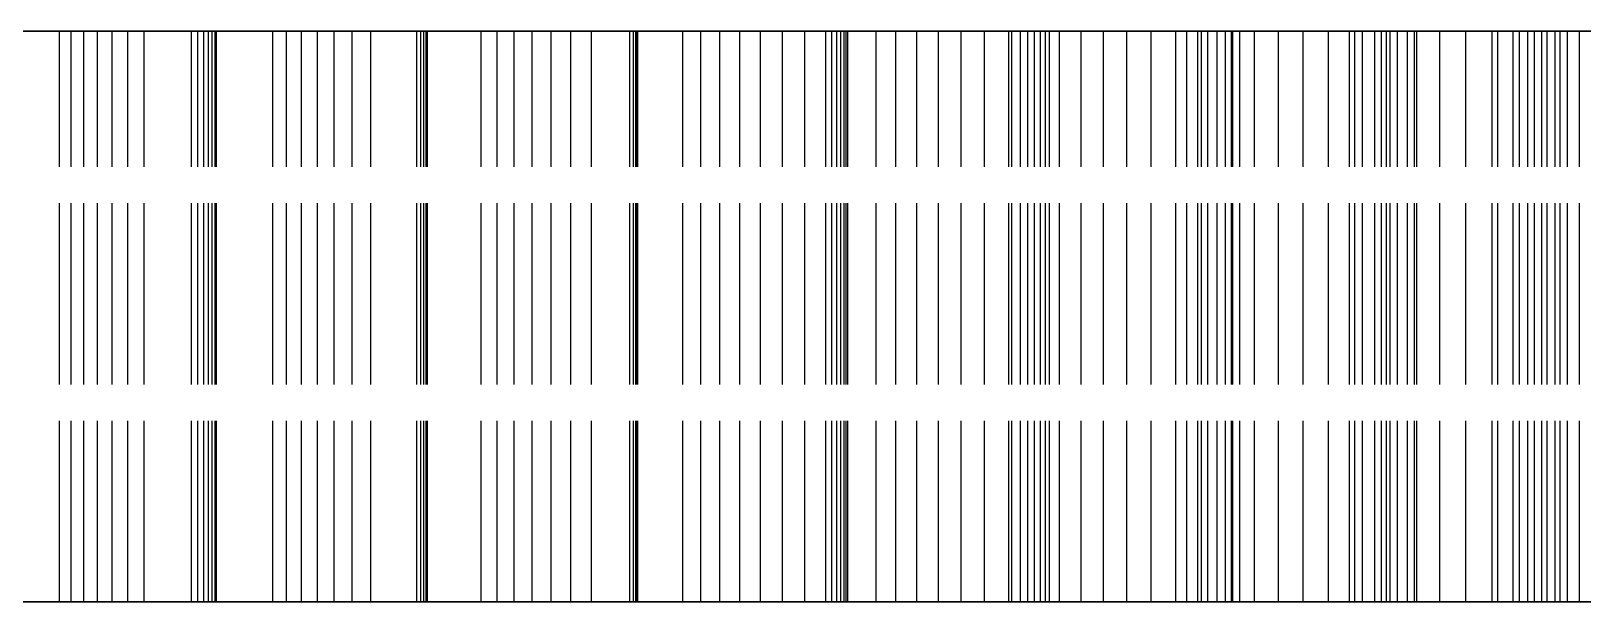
# Model space of a CAD drawing. Header units: millimetres. Extents: x -20 to 116, y -41 to 51.
# Drawn here: x 2.28 to 13.16, y 45.12 to 49.12 of the extents above; entities that cross this region are included whole.
import ezdxf

# ---------------------------------------------------------------- set-up
doc = ezdxf.new("R2010")
doc.units = ezdxf.units.MM
doc.linetypes.add('DASHED', pattern=[1.524, 1.27, -0.254])
doc.layers.add('HIDDEN', color=8, linetype='DASHED')
doc.layers.add('VISIBLE', color=7, linetype='CONTINUOUS')

msp = doc.modelspace()

# ---------------------------------------------------------------- linework, layer by layer
at = {"layer": 'HIDDEN'}
for points in [[(2.47982, 49.11906), (2.07899, 49.11906)], [(2.07899, 49.11906), (2.47982, 49.11906)], [(2.125, 49.11906), (2.73214, 49.11906), (3.33929, 49.11906), (3.94643, 49.11906), (4.55357, 49.11906), (5.16071, 49.11906), (5.76786, 49.11906), (6.375, 49.11906), (6.98214, 49.11906), (7.58929, 49.11906), (8.19643, 49.11906), (8.80357, 49.11906), (9.41071, 49.11906), (10.01786, 49.11906), (10.625, 49.11906), (11.23214, 49.11906), (11.83929, 49.11906), (12.44643, 49.11906), (13.05357, 49.11906), (13.66071, 49.11906)], [(2.56033, 49.11906), (2.47982, 49.11906)], [(2.47982, 49.11906), (2.56033, 49.11906)], [(2.47982, 45.11906), (2.47982, 49.11906)], [(2.47982, 45.11906), (2.47982, 49.11906)], [(2.64899, 49.11906), (2.56033, 49.11906)], [(2.56033, 49.11906), (2.64899, 49.11906)], [(2.56033, 45.11906), (2.56033, 49.11906)], [(2.56033, 45.11906), (2.56033, 49.11906)], [(2.74507, 49.11906), (2.64899, 49.11906)], [(2.64899, 49.11906), (2.74507, 49.11906)], [(2.64899, 45.11906), (2.64899, 49.11906)], [(2.64899, 45.11906), (2.64899, 49.11906)], [(2.84806, 49.11906), (2.74507, 49.11906)], [(2.74507, 49.11906), (2.84806, 49.11906)], [(2.74507, 45.11906), (2.74507, 49.11906)], [(2.74507, 45.11906), (2.74507, 49.11906)], [(2.95757, 49.11906), (2.84806, 49.11906)], [(2.84806, 49.11906), (2.95757, 49.11906)], [(2.84806, 45.11906), (2.84806, 49.11906)], [(2.84806, 45.11906), (2.84806, 49.11906)], [(3.07331, 49.11906), (2.95757, 49.11906)], [(2.95757, 49.11906), (3.07331, 49.11906)], [(2.95757, 45.11906), (2.95757, 49.11906)], [(2.95757, 45.11906), (2.95757, 49.11906)], [(3.40357, 49.11906), (3.07331, 49.11906)], [(3.07331, 49.11906), (3.40357, 49.11906)], [(3.07331, 45.11906), (3.07331, 49.11906)], [(3.07331, 45.11906), (3.07331, 49.11906)], [(3.45003, 49.11906), (3.40357, 49.11906)], [(3.40357, 49.11906), (3.45003, 49.11906)], [(3.40357, 45.11906), (3.40357, 49.11906)], [(3.40357, 45.11906), (3.40357, 49.11906)], [(3.49016, 49.11906), (3.45003, 49.11906)], [(3.45003, 49.11906), (3.49016, 49.11906)], [(3.45003, 45.11906), (3.45003, 49.11906)], [(3.45003, 45.11906), (3.45003, 49.11906)], [(3.52369, 49.11906), (3.49016, 49.11906)], [(3.49016, 49.11906), (3.52369, 49.11906)], [(3.49016, 45.11906), (3.49016, 49.11906)], [(3.49016, 45.11906), (3.49016, 49.11906)], [(3.55027, 49.11906), (3.52369, 49.11906)], [(3.52369, 49.11906), (3.55027, 49.11906)], [(3.52369, 45.11906), (3.52369, 49.11906)], [(3.52369, 45.11906), (3.52369, 49.11906)], [(3.56941, 49.11906), (3.55027, 49.11906)], [(3.55027, 49.11906), (3.56941, 49.11906)], [(3.55027, 45.11906), (3.55027, 49.11906)], [(3.55027, 45.11906), (3.55027, 49.11906)], [(3.58042, 49.11906), (3.56941, 49.11906)], [(3.56941, 49.11906), (3.58042, 49.11906)], [(3.56941, 45.11906), (3.56941, 49.11906)], [(3.56941, 45.11906), (3.56941, 49.11906)], [(3.97438, 49.11906), (3.58042, 49.11906)], [(3.58042, 49.11906), (3.97438, 49.11906)], [(3.58042, 45.11906), (3.58042, 49.11906)], [(3.58042, 45.11906), (3.58042, 49.11906)], [(4.07091, 49.11906), (3.97438, 49.11906)], [(3.97438, 49.11906), (4.07091, 49.11906)], [(3.97438, 45.11906), (3.97438, 49.11906)], [(3.97438, 45.11906), (3.97438, 49.11906)], [(4.17541, 49.11906), (4.07091, 49.11906)], [(4.07091, 49.11906), (4.17541, 49.11906)], [(4.07091, 45.11906), (4.07091, 49.11906)], [(4.07091, 45.11906), (4.07091, 49.11906)], [(4.28718, 49.11906), (4.17541, 49.11906)], [(4.17541, 49.11906), (4.28718, 49.11906)], [(4.17541, 45.11906), (4.17541, 49.11906)], [(4.17541, 45.11906), (4.17541, 49.11906)], [(4.4057, 49.11906), (4.28718, 49.11906)], [(4.28718, 49.11906), (4.4057, 49.11906)], [(4.28718, 45.11906), (4.28718, 49.11906)], [(4.28718, 45.11906), (4.28718, 49.11906)], [(4.53058, 49.11906), (4.4057, 49.11906)], [(4.4057, 49.11906), (4.53058, 49.11906)], [(4.4057, 45.11906), (4.4057, 49.11906)], [(4.4057, 45.11906), (4.4057, 49.11906)], [(4.66151, 49.11906), (4.53058, 49.11906)], [(4.53058, 49.11906), (4.66151, 49.11906)], [(4.53058, 45.11906), (4.53058, 49.11906)], [(4.53058, 45.11906), (4.53058, 49.11906)], [(4.98467, 49.11906), (4.66151, 49.11906)], [(4.66151, 49.11906), (4.98467, 49.11906)], [(4.66151, 45.11906), (4.66151, 49.11906)], [(4.66151, 45.11906), (4.66151, 49.11906)], [(5.01244, 49.11906), (4.98467, 49.11906)], [(4.98467, 49.11906), (5.01244, 49.11906)], [(4.98467, 45.11906), (4.98467, 49.11906)], [(4.98467, 45.11906), (4.98467, 49.11906)], [(5.03398, 49.11906), (5.01244, 49.11906)], [(5.01244, 49.11906), (5.03398, 49.11906)], [(5.01244, 45.11906), (5.01244, 49.11906)], [(5.01244, 45.11906), (5.01244, 49.11906)], [(5.04905, 49.11906), (5.03398, 49.11906)], [(5.03398, 49.11906), (5.04905, 49.11906)], [(5.03398, 45.11906), (5.03398, 49.11906)], [(5.03398, 45.11906), (5.03398, 49.11906)], [(5.0573, 49.11906), (5.04905, 49.11906)], [(5.04905, 49.11906), (5.0573, 49.11906)], [(5.04905, 45.11906), (5.04905, 49.11906)], [(5.04905, 45.11906), (5.04905, 49.11906)], [(5.43503, 49.11906), (5.0513, 49.11906)], [(5.0513, 49.11906), (5.05827, 49.11906)], [(5.05827, 49.11906), (5.0513, 49.11906)], [(5.0513, 49.11906), (5.43503, 49.11906)], [(5.0513, 45.11906), (5.0513, 49.11906)], [(5.0513, 45.11906), (5.0513, 49.11906)], [(5.05827, 49.11906), (5.0573, 49.11906)], [(5.0573, 49.11906), (5.05827, 49.11906)], [(5.0573, 45.11906), (5.0573, 49.11906)], [(5.0573, 45.11906), (5.0573, 49.11906)], [(5.05827, 45.11906), (5.05827, 49.11906)], [(5.05827, 45.11906), (5.05827, 49.11906)], [(5.54675, 49.11906), (5.43503, 49.11906)], [(5.43503, 49.11906), (5.54675, 49.11906)], [(5.43503, 45.11906), (5.43503, 49.11906)], [(5.43503, 45.11906), (5.43503, 49.11906)], [(5.66622, 49.11906), (5.54675, 49.11906)], [(5.54675, 49.11906), (5.66622, 49.11906)], [(5.54675, 45.11906), (5.54675, 49.11906)], [(5.54675, 45.11906), (5.54675, 49.11906)], [(5.79272, 49.11906), (5.66622, 49.11906)], [(5.66622, 49.11906), (5.79272, 49.11906)], [(5.66622, 45.11906), (5.66622, 49.11906)], [(5.66622, 45.11906), (5.66622, 49.11906)], [(5.92575, 49.11906), (5.79272, 49.11906)], [(5.79272, 49.11906), (5.92575, 49.11906)], [(5.79272, 45.11906), (5.79272, 49.11906)], [(5.79272, 45.11906), (5.79272, 49.11906)], [(6.06492, 49.11906), (5.92575, 49.11906)], [(5.92575, 49.11906), (6.06492, 49.11906)], [(5.92575, 45.11906), (5.92575, 49.11906)], [(5.92575, 45.11906), (5.92575, 49.11906)], [(6.20995, 49.11906), (6.06492, 49.11906)], [(6.06492, 49.11906), (6.20995, 49.11906)], [(6.06492, 45.11906), (6.06492, 49.11906)], [(6.06492, 45.11906), (6.06492, 49.11906)], [(6.52324, 49.11906), (6.20995, 49.11906)], [(6.20995, 49.11906), (6.52324, 49.11906)], [(6.20995, 45.11906), (6.20995, 49.11906)], [(6.20995, 45.11906), (6.20995, 49.11906)], [(6.84931, 49.11906), (6.47908, 49.11906)], [(6.47908, 49.11906), (6.50399, 49.11906)], [(6.50399, 49.11906), (6.47908, 49.11906)], [(6.47908, 49.11906), (6.84931, 49.11906)], [(6.47908, 45.11906), (6.47908, 49.11906)], [(6.47908, 45.11906), (6.47908, 49.11906)], [(6.50399, 49.11906), (6.52119, 49.11906)], [(6.52119, 49.11906), (6.50399, 49.11906)], [(6.50399, 45.11906), (6.50399, 49.11906)], [(6.50399, 45.11906), (6.50399, 49.11906)], [(6.52119, 49.11906), (6.53134, 49.11906)], [(6.53134, 49.11906), (6.52119, 49.11906)], [(6.52119, 45.11906), (6.52119, 49.11906)], [(6.52119, 45.11906), (6.52119, 49.11906)], [(6.53208, 49.11906), (6.52324, 49.11906)], [(6.52324, 49.11906), (6.53208, 49.11906)], [(6.52324, 45.11906), (6.52324, 49.11906)], [(6.52324, 45.11906), (6.52324, 49.11906)], [(6.53134, 49.11906), (6.53486, 49.11906)], [(6.53486, 49.11906), (6.53134, 49.11906)], [(6.53134, 45.11906), (6.53134, 49.11906)], [(6.53134, 45.11906), (6.53134, 49.11906)], [(6.53486, 49.11906), (6.53208, 49.11906)], [(6.53208, 49.11906), (6.53486, 49.11906)], [(6.53208, 45.11906), (6.53208, 49.11906)], [(6.53208, 45.11906), (6.53208, 49.11906)], [(6.53486, 45.11906), (6.53486, 49.11906)], [(6.53486, 45.11906), (6.53486, 49.11906)], [(6.97527, 49.11906), (6.84931, 49.11906)], [(6.84931, 49.11906), (6.97527, 49.11906)], [(6.84931, 45.11906), (6.84931, 49.11906)], [(6.84931, 45.11906), (6.84931, 49.11906)], [(7.10867, 49.11906), (6.97527, 49.11906)], [(6.97527, 49.11906), (7.10867, 49.11906)], [(6.97527, 45.11906), (6.97527, 49.11906)], [(6.97527, 45.11906), (6.97527, 49.11906)], [(7.24883, 49.11906), (7.10867, 49.11906)], [(7.10867, 49.11906), (7.24883, 49.11906)], [(7.10867, 45.11906), (7.10867, 49.11906)], [(7.10867, 45.11906), (7.10867, 49.11906)], [(7.39524, 49.11906), (7.24883, 49.11906)], [(7.24883, 49.11906), (7.39524, 49.11906)], [(7.24883, 45.11906), (7.24883, 49.11906)], [(7.24883, 45.11906), (7.24883, 49.11906)], [(7.54753, 49.11906), (7.39524, 49.11906)], [(7.39524, 49.11906), (7.54753, 49.11906)], [(7.39524, 45.11906), (7.39524, 49.11906)], [(7.39524, 45.11906), (7.39524, 49.11906)], [(7.7054, 49.11906), (7.54753, 49.11906)], [(7.54753, 49.11906), (7.7054, 49.11906)], [(7.54753, 45.11906), (7.54753, 49.11906)], [(7.54753, 45.11906), (7.54753, 49.11906)], [(8.00616, 49.11906), (7.7054, 49.11906)], [(7.7054, 49.11906), (8.00616, 49.11906)], [(7.7054, 45.11906), (7.7054, 49.11906)], [(7.7054, 45.11906), (7.7054, 49.11906)], [(8.20515, 49.11906), (7.85159, 49.11906)], [(7.85159, 49.11906), (7.89421, 49.11906)], [(7.89421, 49.11906), (7.85159, 49.11906)], [(7.85159, 49.11906), (8.20515, 49.11906)], [(7.85159, 45.11906), (7.85159, 49.11906)], [(7.85159, 45.11906), (7.85159, 49.11906)], [(7.89421, 49.11906), (7.92944, 49.11906)], [(7.92944, 49.11906), (7.89421, 49.11906)], [(7.89421, 45.11906), (7.89421, 49.11906)], [(7.89421, 45.11906), (7.89421, 49.11906)], [(7.92944, 49.11906), (7.9579, 49.11906)], [(7.9579, 49.11906), (7.92944, 49.11906)], [(7.92944, 45.11906), (7.92944, 49.11906)], [(7.92944, 45.11906), (7.92944, 49.11906)], [(7.9579, 49.11906), (7.97998, 49.11906)], [(7.97998, 49.11906), (7.9579, 49.11906)], [(7.9579, 45.11906), (7.9579, 49.11906)], [(7.9579, 45.11906), (7.9579, 49.11906)], [(7.97998, 49.11906), (7.99599, 49.11906)], [(7.99599, 49.11906), (7.97998, 49.11906)], [(7.97998, 45.11906), (7.97998, 49.11906)], [(7.97998, 45.11906), (7.97998, 49.11906)], [(7.99599, 49.11906), (8.00616, 49.11906)], [(8.00616, 49.11906), (7.99599, 49.11906)], [(7.99599, 45.11906), (7.99599, 49.11906)], [(7.99599, 45.11906), (7.99599, 49.11906)], [(8.00616, 45.11906), (8.00616, 49.11906)], [(8.00616, 45.11906), (8.00616, 49.11906)], [(8.34428, 49.11906), (8.20515, 49.11906)], [(8.20515, 49.11906), (8.34428, 49.11906)], [(8.20515, 45.11906), (8.20515, 49.11906)], [(8.20515, 45.11906), (8.20515, 49.11906)], [(8.49049, 49.11906), (8.34428, 49.11906)], [(8.34428, 49.11906), (8.49049, 49.11906)], [(8.34428, 45.11906), (8.34428, 49.11906)], [(8.34428, 45.11906), (8.34428, 49.11906)], [(8.6431, 49.11906), (8.49049, 49.11906)], [(8.49049, 49.11906), (8.6431, 49.11906)], [(8.49049, 45.11906), (8.49049, 49.11906)], [(8.49049, 45.11906), (8.49049, 49.11906)], [(8.80164, 49.11906), (8.6431, 49.11906)], [(8.6431, 49.11906), (8.80164, 49.11906)], [(8.6431, 45.11906), (8.6431, 49.11906)], [(8.6431, 45.11906), (8.6431, 49.11906)], [(8.96574, 49.11906), (8.80164, 49.11906)], [(8.80164, 49.11906), (8.96574, 49.11906)], [(8.80164, 45.11906), (8.80164, 49.11906)], [(8.80164, 45.11906), (8.80164, 49.11906)], [(9.13511, 49.11906), (8.96574, 49.11906)], [(8.96574, 49.11906), (9.13511, 49.11906)], [(8.96574, 45.11906), (8.96574, 49.11906)], [(8.96574, 45.11906), (8.96574, 49.11906)], [(9.42078, 49.11906), (9.13511, 49.11906)], [(9.13511, 49.11906), (9.42078, 49.11906)], [(9.13511, 45.11906), (9.13511, 49.11906)], [(9.13511, 45.11906), (9.13511, 49.11906)], [(9.49099, 49.11906), (9.15711, 49.11906)], [(9.15711, 49.11906), (9.21708, 49.11906)], [(9.21708, 49.11906), (9.15711, 49.11906)], [(9.15711, 49.11906), (9.49099, 49.11906)], [(9.15711, 45.11906), (9.15711, 49.11906)], [(9.15711, 45.11906), (9.15711, 49.11906)], [(9.21708, 49.11906), (9.27004, 49.11906)], [(9.27004, 49.11906), (9.21708, 49.11906)], [(9.21708, 45.11906), (9.21708, 49.11906)], [(9.21708, 45.11906), (9.21708, 49.11906)], [(9.27004, 49.11906), (9.31656, 49.11906)], [(9.31656, 49.11906), (9.27004, 49.11906)], [(9.27004, 45.11906), (9.27004, 49.11906)], [(9.27004, 45.11906), (9.27004, 49.11906)], [(9.31656, 49.11906), (9.35702, 49.11906)], [(9.35702, 49.11906), (9.31656, 49.11906)], [(9.31656, 45.11906), (9.31656, 49.11906)], [(9.31656, 45.11906), (9.31656, 49.11906)], [(9.35702, 49.11906), (9.39169, 49.11906)], [(9.39169, 49.11906), (9.35702, 49.11906)], [(9.35702, 45.11906), (9.35702, 49.11906)], [(9.35702, 45.11906), (9.35702, 49.11906)], [(9.39169, 49.11906), (9.42078, 49.11906)], [(9.42078, 49.11906), (9.39169, 49.11906)], [(9.39169, 45.11906), (9.39169, 49.11906)], [(9.39169, 45.11906), (9.39169, 49.11906)], [(9.42078, 45.11906), (9.42078, 49.11906)], [(9.42078, 45.11906), (9.42078, 49.11906)], [(9.6421, 49.11906), (9.49099, 49.11906)], [(9.49099, 49.11906), (9.6421, 49.11906)], [(9.49099, 45.11906), (9.49099, 49.11906)], [(9.49099, 45.11906), (9.49099, 49.11906)], [(9.79986, 49.11906), (9.6421, 49.11906)], [(9.6421, 49.11906), (9.79986, 49.11906)], [(9.6421, 45.11906), (9.6421, 49.11906)], [(9.6421, 45.11906), (9.6421, 49.11906)], [(9.96362, 49.11906), (9.79986, 49.11906)], [(9.79986, 49.11906), (9.96362, 49.11906)], [(9.79986, 45.11906), (9.79986, 49.11906)], [(9.79986, 45.11906), (9.79986, 49.11906)], [(10.13294, 49.11906), (9.96362, 49.11906)], [(9.96362, 49.11906), (10.13294, 49.11906)], [(9.96362, 45.11906), (9.96362, 49.11906)], [(9.96362, 45.11906), (9.96362, 49.11906)], [(10.30746, 49.11906), (10.13294, 49.11906)], [(10.13294, 49.11906), (10.30746, 49.11906)], [(10.13294, 45.11906), (10.13294, 49.11906)], [(10.13294, 45.11906), (10.13294, 49.11906)], [(10.48689, 49.11906), (10.30746, 49.11906)], [(10.30746, 49.11906), (10.48689, 49.11906)], [(10.30746, 45.11906), (10.30746, 49.11906)], [(10.30746, 45.11906), (10.30746, 49.11906)], [(10.69586, 49.11906), (10.3845, 49.11906)], [(10.3845, 49.11906), (10.46131, 49.11906)], [(10.46131, 49.11906), (10.3845, 49.11906)], [(10.3845, 49.11906), (10.69586, 49.11906)], [(10.3845, 45.11906), (10.3845, 49.11906)], [(10.3845, 45.11906), (10.3845, 49.11906)], [(10.46131, 49.11906), (10.53155, 49.11906)], [(10.53155, 49.11906), (10.46131, 49.11906)], [(10.46131, 45.11906), (10.46131, 49.11906)], [(10.46131, 45.11906), (10.46131, 49.11906)], [(10.75501, 49.11906), (10.48689, 49.11906)], [(10.48689, 49.11906), (10.75501, 49.11906)], [(10.48689, 45.11906), (10.48689, 49.11906)], [(10.48689, 45.11906), (10.48689, 49.11906)], [(10.53155, 49.11906), (10.59574, 49.11906)], [(10.59574, 49.11906), (10.53155, 49.11906)], [(10.53155, 45.11906), (10.53155, 49.11906)], [(10.53155, 45.11906), (10.53155, 49.11906)], [(10.59574, 49.11906), (10.65423, 49.11906)], [(10.65423, 49.11906), (10.59574, 49.11906)], [(10.59574, 45.11906), (10.59574, 49.11906)], [(10.59574, 45.11906), (10.59574, 49.11906)], [(10.65423, 49.11906), (10.70725, 49.11906)], [(10.70725, 49.11906), (10.65423, 49.11906)], [(10.65423, 45.11906), (10.65423, 49.11906)], [(10.65423, 45.11906), (10.65423, 49.11906)], [(10.85766, 49.11906), (10.69586, 49.11906)], [(10.69586, 49.11906), (10.85766, 49.11906)], [(10.69586, 45.11906), (10.69586, 49.11906)], [(10.69586, 45.11906), (10.69586, 49.11906)], [(10.70725, 49.11906), (10.75501, 49.11906)], [(10.75501, 49.11906), (10.70725, 49.11906)], [(10.70725, 45.11906), (10.70725, 49.11906)], [(10.70725, 45.11906), (10.70725, 49.11906)], [(10.75501, 45.11906), (10.75501, 49.11906)], [(10.75501, 45.11906), (10.75501, 49.11906)], [(11.02562, 49.11906), (10.85766, 49.11906)], [(10.85766, 49.11906), (11.02562, 49.11906)], [(10.85766, 45.11906), (10.85766, 49.11906)], [(10.85766, 45.11906), (10.85766, 49.11906)], [(11.19915, 49.11906), (11.02562, 49.11906)], [(11.02562, 49.11906), (11.19915, 49.11906)], [(11.02562, 45.11906), (11.02562, 49.11906)], [(11.02562, 45.11906), (11.02562, 49.11906)], [(11.3778, 49.11906), (11.19915, 49.11906)], [(11.19915, 49.11906), (11.3778, 49.11906)], [(11.19915, 45.11906), (11.19915, 49.11906)], [(11.19915, 45.11906), (11.19915, 49.11906)], [(11.56124, 49.11906), (11.3778, 49.11906)], [(11.3778, 49.11906), (11.56124, 49.11906)], [(11.3778, 45.11906), (11.3778, 49.11906)], [(11.3778, 45.11906), (11.3778, 49.11906)], [(11.80947, 49.11906), (11.5233, 49.11906)], [(11.5233, 49.11906), (11.61629, 49.11906)], [(11.61629, 49.11906), (11.5233, 49.11906)], [(11.5233, 49.11906), (11.80947, 49.11906)], [(11.5233, 45.11906), (11.5233, 49.11906)], [(11.5233, 45.11906), (11.5233, 49.11906)], [(11.7492, 49.11906), (11.56124, 49.11906)], [(11.56124, 49.11906), (11.7492, 49.11906)], [(11.56124, 45.11906), (11.56124, 49.11906)], [(11.56124, 45.11906), (11.56124, 49.11906)], [(11.61629, 49.11906), (11.70321, 49.11906)], [(11.70321, 49.11906), (11.61629, 49.11906)], [(11.61629, 45.11906), (11.61629, 49.11906)], [(11.61629, 45.11906), (11.61629, 49.11906)], [(11.70321, 49.11906), (11.78452, 49.11906)], [(11.78452, 49.11906), (11.70321, 49.11906)], [(11.70321, 45.11906), (11.70321, 49.11906)], [(11.70321, 45.11906), (11.70321, 49.11906)], [(11.99749, 49.11906), (11.7492, 49.11906)], [(11.7492, 49.11906), (11.99749, 49.11906)], [(11.7492, 45.11906), (11.7492, 49.11906)], [(11.7492, 45.11906), (11.7492, 49.11906)], [(11.78452, 49.11906), (11.86054, 49.11906)], [(11.86054, 49.11906), (11.78452, 49.11906)], [(11.78452, 45.11906), (11.78452, 49.11906)], [(11.78452, 45.11906), (11.78452, 49.11906)], [(11.98058, 49.11906), (11.80947, 49.11906)], [(11.80947, 49.11906), (11.98058, 49.11906)], [(11.80947, 45.11906), (11.80947, 49.11906)], [(11.80947, 45.11906), (11.80947, 49.11906)], [(11.86054, 49.11906), (11.93147, 49.11906)], [(11.93147, 49.11906), (11.86054, 49.11906)], [(11.86054, 45.11906), (11.86054, 49.11906)], [(11.86054, 45.11906), (11.86054, 49.11906)], [(11.93147, 49.11906), (11.99749, 49.11906)], [(11.99749, 49.11906), (11.93147, 49.11906)], [(11.93147, 45.11906), (11.93147, 49.11906)], [(11.93147, 45.11906), (11.93147, 49.11906)], [(12.15732, 49.11906), (11.98058, 49.11906)], [(11.98058, 49.11906), (12.15732, 49.11906)], [(11.98058, 45.11906), (11.98058, 49.11906)], [(11.98058, 45.11906), (11.98058, 49.11906)], [(11.99749, 45.11906), (11.99749, 49.11906)], [(11.99749, 45.11906), (11.99749, 49.11906)], [(12.33912, 49.11906), (12.15732, 49.11906)], [(12.15732, 49.11906), (12.33912, 49.11906)], [(12.15732, 45.11906), (12.15732, 49.11906)], [(12.15732, 45.11906), (12.15732, 49.11906)], [(12.52558, 49.11906), (12.33912, 49.11906)], [(12.33912, 49.11906), (12.52558, 49.11906)], [(12.33912, 45.11906), (12.33912, 49.11906)], [(12.33912, 45.11906), (12.33912, 49.11906)], [(12.71638, 49.11906), (12.52558, 49.11906)], [(12.52558, 49.11906), (12.71638, 49.11906)], [(12.52558, 45.11906), (12.52558, 49.11906)], [(12.52558, 45.11906), (12.52558, 49.11906)], [(12.82233, 49.11906), (12.56378, 49.11906)], [(12.56378, 49.11906), (12.67217, 49.11906)], [(12.67217, 49.11906), (12.56378, 49.11906)], [(12.56378, 49.11906), (12.82233, 49.11906)], [(12.56378, 45.11906), (12.56378, 49.11906)], [(12.56378, 45.11906), (12.56378, 49.11906)], [(12.67217, 49.11906), (12.77503, 49.11906)], [(12.77503, 49.11906), (12.67217, 49.11906)], [(12.67217, 45.11906), (12.67217, 49.11906)], [(12.67217, 45.11906), (12.67217, 49.11906)], [(12.91126, 49.11906), (12.71638, 49.11906)], [(12.71638, 49.11906), (12.91126, 49.11906)], [(12.71638, 45.11906), (12.71638, 49.11906)], [(12.71638, 45.11906), (12.71638, 49.11906)], [(12.77503, 49.11906), (12.87276, 49.11906)], [(12.87276, 49.11906), (12.77503, 49.11906)], [(12.77503, 45.11906), (12.77503, 49.11906)], [(12.77503, 45.11906), (12.77503, 49.11906)], [(13.00129, 49.11906), (12.82233, 49.11906)], [(12.82233, 49.11906), (13.00129, 49.11906)], [(12.82233, 45.11906), (12.82233, 49.11906)], [(12.82233, 45.11906), (12.82233, 49.11906)], [(12.87276, 49.11906), (12.96565, 49.11906)], [(12.96565, 49.11906), (12.87276, 49.11906)], [(12.87276, 45.11906), (12.87276, 49.11906)], [(12.87276, 45.11906), (12.87276, 49.11906)], [(13.13762, 49.11906), (12.91126, 49.11906)], [(12.91126, 49.11906), (13.13762, 49.11906)], [(12.91126, 45.11906), (12.91126, 49.11906)], [(12.91126, 45.11906), (12.91126, 49.11906)], [(12.96565, 49.11906), (13.05389, 49.11906)], [(13.05389, 49.11906), (12.96565, 49.11906)], [(12.96565, 45.11906), (12.96565, 49.11906)], [(12.96565, 45.11906), (12.96565, 49.11906)], [(13.18529, 49.11906), (13.00129, 49.11906)], [(13.00129, 49.11906), (13.18529, 49.11906)], [(13.00129, 45.11906), (13.00129, 49.11906)], [(13.00129, 45.11906), (13.00129, 49.11906)], [(13.05389, 49.11906), (13.13762, 49.11906)], [(13.13762, 49.11906), (13.05389, 49.11906)], [(13.05389, 45.11906), (13.05389, 49.11906)], [(13.05389, 45.11906), (13.05389, 49.11906)], [(13.13762, 45.11906), (13.13762, 49.11906)], [(13.13762, 45.11906), (13.13762, 49.11906)], [(2.47982, 45.11906), (2.07899, 45.11906)], [(2.07899, 45.11906), (2.47982, 45.11906)], [(2.125, 45.11906), (2.73214, 45.11906), (3.33929, 45.11906), (3.94643, 45.11906), (4.55357, 45.11906), (5.16071, 45.11906), (5.76786, 45.11906), (6.375, 45.11906), (6.98214, 45.11906), (7.58929, 45.11906), (8.19643, 45.11906), (8.80357, 45.11906), (9.41071, 45.11906), (10.01786, 45.11906), (10.625, 45.11906), (11.23214, 45.11906), (11.83929, 45.11906), (12.44643, 45.11906), (13.05357, 45.11906), (13.66071, 45.11906)], [(2.56033, 45.11906), (2.47982, 45.11906)], [(2.47982, 45.11906), (2.56033, 45.11906)], [(2.64899, 45.11906), (2.56033, 45.11906)], [(2.56033, 45.11906), (2.64899, 45.11906)], [(2.74507, 45.11906), (2.64899, 45.11906)], [(2.64899, 45.11906), (2.74507, 45.11906)], [(2.84806, 45.11906), (2.74507, 45.11906)], [(2.74507, 45.11906), (2.84806, 45.11906)], [(2.95757, 45.11906), (2.84806, 45.11906)], [(2.84806, 45.11906), (2.95757, 45.11906)], [(3.07331, 45.11906), (2.95757, 45.11906)], [(2.95757, 45.11906), (3.07331, 45.11906)], [(3.40357, 45.11906), (3.07331, 45.11906)], [(3.07331, 45.11906), (3.40357, 45.11906)], [(3.45003, 45.11906), (3.40357, 45.11906)], [(3.40357, 45.11906), (3.45003, 45.11906)], [(3.49016, 45.11906), (3.45003, 45.11906)], [(3.45003, 45.11906), (3.49016, 45.11906)], [(3.52369, 45.11906), (3.49016, 45.11906)], [(3.49016, 45.11906), (3.52369, 45.11906)], [(3.55027, 45.11906), (3.52369, 45.11906)], [(3.52369, 45.11906), (3.55027, 45.11906)], [(3.56941, 45.11906), (3.55027, 45.11906)], [(3.55027, 45.11906), (3.56941, 45.11906)], [(3.58042, 45.11906), (3.56941, 45.11906)], [(3.56941, 45.11906), (3.58042, 45.11906)], [(3.97438, 45.11906), (3.58042, 45.11906)], [(3.58042, 45.11906), (3.97438, 45.11906)], [(4.07091, 45.11906), (3.97438, 45.11906)], [(3.97438, 45.11906), (4.07091, 45.11906)], [(4.17541, 45.11906), (4.07091, 45.11906)], [(4.07091, 45.11906), (4.17541, 45.11906)], [(4.28718, 45.11906), (4.17541, 45.11906)], [(4.17541, 45.11906), (4.28718, 45.11906)], [(4.4057, 45.11906), (4.28718, 45.11906)], [(4.28718, 45.11906), (4.4057, 45.11906)], [(4.53058, 45.11906), (4.4057, 45.11906)], [(4.4057, 45.11906), (4.53058, 45.11906)], [(4.66151, 45.11906), (4.53058, 45.11906)], [(4.53058, 45.11906), (4.66151, 45.11906)], [(4.98467, 45.11906), (4.66151, 45.11906)], [(4.66151, 45.11906), (4.98467, 45.11906)], [(5.01244, 45.11906), (4.98467, 45.11906)], [(4.98467, 45.11906), (5.01244, 45.11906)], [(5.03398, 45.11906), (5.01244, 45.11906)], [(5.01244, 45.11906), (5.03398, 45.11906)], [(5.04905, 45.11906), (5.03398, 45.11906)], [(5.03398, 45.11906), (5.04905, 45.11906)], [(5.0573, 45.11906), (5.04905, 45.11906)], [(5.04905, 45.11906), (5.0573, 45.11906)], [(5.43503, 45.11906), (5.0513, 45.11906)], [(5.0513, 45.11906), (5.05827, 45.11906)], [(5.05827, 45.11906), (5.0513, 45.11906)], [(5.0513, 45.11906), (5.43503, 45.11906)], [(5.05827, 45.11906), (5.0573, 45.11906)], [(5.0573, 45.11906), (5.05827, 45.11906)], [(5.54675, 45.11906), (5.43503, 45.11906)], [(5.43503, 45.11906), (5.54675, 45.11906)], [(5.66622, 45.11906), (5.54675, 45.11906)], [(5.54675, 45.11906), (5.66622, 45.11906)], [(5.79272, 45.11906), (5.66622, 45.11906)], [(5.66622, 45.11906), (5.79272, 45.11906)], [(5.92575, 45.11906), (5.79272, 45.11906)], [(5.79272, 45.11906), (5.92575, 45.11906)], [(6.06492, 45.11906), (5.92575, 45.11906)], [(5.92575, 45.11906), (6.06492, 45.11906)], [(6.20995, 45.11906), (6.06492, 45.11906)], [(6.06492, 45.11906), (6.20995, 45.11906)], [(6.52324, 45.11906), (6.20995, 45.11906)], [(6.20995, 45.11906), (6.52324, 45.11906)], [(6.84931, 45.11906), (6.47908, 45.11906)], [(6.47908, 45.11906), (6.50399, 45.11906)], [(6.50399, 45.11906), (6.47908, 45.11906)], [(6.47908, 45.11906), (6.84931, 45.11906)], [(6.50399, 45.11906), (6.52119, 45.11906)], [(6.52119, 45.11906), (6.50399, 45.11906)], [(6.52119, 45.11906), (6.53134, 45.11906)], [(6.53134, 45.11906), (6.52119, 45.11906)], [(6.53208, 45.11906), (6.52324, 45.11906)], [(6.52324, 45.11906), (6.53208, 45.11906)], [(6.53134, 45.11906), (6.53486, 45.11906)], [(6.53486, 45.11906), (6.53134, 45.11906)], [(6.53486, 45.11906), (6.53208, 45.11906)], [(6.53208, 45.11906), (6.53486, 45.11906)], [(6.97527, 45.11906), (6.84931, 45.11906)], [(6.84931, 45.11906), (6.97527, 45.11906)], [(7.10867, 45.11906), (6.97527, 45.11906)], [(6.97527, 45.11906), (7.10867, 45.11906)], [(7.24883, 45.11906), (7.10867, 45.11906)], [(7.10867, 45.11906), (7.24883, 45.11906)], [(7.39524, 45.11906), (7.24883, 45.11906)], [(7.24883, 45.11906), (7.39524, 45.11906)], [(7.54753, 45.11906), (7.39524, 45.11906)], [(7.39524, 45.11906), (7.54753, 45.11906)], [(7.7054, 45.11906), (7.54753, 45.11906)], [(7.54753, 45.11906), (7.7054, 45.11906)], [(8.00616, 45.11906), (7.7054, 45.11906)], [(7.7054, 45.11906), (8.00616, 45.11906)], [(8.20515, 45.11906), (7.85159, 45.11906)], [(7.85159, 45.11906), (7.89421, 45.11906)], [(7.89421, 45.11906), (7.85159, 45.11906)], [(7.85159, 45.11906), (8.20515, 45.11906)], [(7.89421, 45.11906), (7.92944, 45.11906)], [(7.92944, 45.11906), (7.89421, 45.11906)], [(7.92944, 45.11906), (7.9579, 45.11906)], [(7.9579, 45.11906), (7.92944, 45.11906)], [(7.9579, 45.11906), (7.97998, 45.11906)], [(7.97998, 45.11906), (7.9579, 45.11906)], [(7.97998, 45.11906), (7.99599, 45.11906)], [(7.99599, 45.11906), (7.97998, 45.11906)], [(7.99599, 45.11906), (8.00616, 45.11906)], [(8.00616, 45.11906), (7.99599, 45.11906)], [(8.34428, 45.11906), (8.20515, 45.11906)], [(8.20515, 45.11906), (8.34428, 45.11906)], [(8.49049, 45.11906), (8.34428, 45.11906)], [(8.34428, 45.11906), (8.49049, 45.11906)], [(8.6431, 45.11906), (8.49049, 45.11906)], [(8.49049, 45.11906), (8.6431, 45.11906)], [(8.80164, 45.11906), (8.6431, 45.11906)], [(8.6431, 45.11906), (8.80164, 45.11906)], [(8.96574, 45.11906), (8.80164, 45.11906)], [(8.80164, 45.11906), (8.96574, 45.11906)], [(9.13511, 45.11906), (8.96574, 45.11906)], [(8.96574, 45.11906), (9.13511, 45.11906)], [(9.42078, 45.11906), (9.13511, 45.11906)], [(9.13511, 45.11906), (9.42078, 45.11906)], [(9.49099, 45.11906), (9.15711, 45.11906)], [(9.15711, 45.11906), (9.21708, 45.11906)], [(9.21708, 45.11906), (9.15711, 45.11906)], [(9.15711, 45.11906), (9.49099, 45.11906)], [(9.21708, 45.11906), (9.27004, 45.11906)], [(9.27004, 45.11906), (9.21708, 45.11906)], [(9.27004, 45.11906), (9.31656, 45.11906)], [(9.31656, 45.11906), (9.27004, 45.11906)], [(9.31656, 45.11906), (9.35702, 45.11906)], [(9.35702, 45.11906), (9.31656, 45.11906)], [(9.35702, 45.11906), (9.39169, 45.11906)], [(9.39169, 45.11906), (9.35702, 45.11906)], [(9.39169, 45.11906), (9.42078, 45.11906)], [(9.42078, 45.11906), (9.39169, 45.11906)], [(9.6421, 45.11906), (9.49099, 45.11906)], [(9.49099, 45.11906), (9.6421, 45.11906)], [(9.79986, 45.11906), (9.6421, 45.11906)], [(9.6421, 45.11906), (9.79986, 45.11906)], [(9.96362, 45.11906), (9.79986, 45.11906)], [(9.79986, 45.11906), (9.96362, 45.11906)], [(10.13294, 45.11906), (9.96362, 45.11906)], [(9.96362, 45.11906), (10.13294, 45.11906)], [(10.30746, 45.11906), (10.13294, 45.11906)], [(10.13294, 45.11906), (10.30746, 45.11906)], [(10.48689, 45.11906), (10.30746, 45.11906)], [(10.30746, 45.11906), (10.48689, 45.11906)], [(10.69586, 45.11906), (10.3845, 45.11906)], [(10.3845, 45.11906), (10.46131, 45.11906)], [(10.46131, 45.11906), (10.3845, 45.11906)], [(10.3845, 45.11906), (10.69586, 45.11906)], [(10.46131, 45.11906), (10.53155, 45.11906)], [(10.53155, 45.11906), (10.46131, 45.11906)], [(10.75501, 45.11906), (10.48689, 45.11906)], [(10.48689, 45.11906), (10.75501, 45.11906)], [(10.53155, 45.11906), (10.59574, 45.11906)], [(10.59574, 45.11906), (10.53155, 45.11906)], [(10.59574, 45.11906), (10.65423, 45.11906)], [(10.65423, 45.11906), (10.59574, 45.11906)], [(10.65423, 45.11906), (10.70725, 45.11906)], [(10.70725, 45.11906), (10.65423, 45.11906)], [(10.85766, 45.11906), (10.69586, 45.11906)], [(10.69586, 45.11906), (10.85766, 45.11906)], [(10.70725, 45.11906), (10.75501, 45.11906)], [(10.75501, 45.11906), (10.70725, 45.11906)], [(11.02562, 45.11906), (10.85766, 45.11906)], [(10.85766, 45.11906), (11.02562, 45.11906)], [(11.19915, 45.11906), (11.02562, 45.11906)], [(11.02562, 45.11906), (11.19915, 45.11906)], [(11.3778, 45.11906), (11.19915, 45.11906)], [(11.19915, 45.11906), (11.3778, 45.11906)], [(11.56124, 45.11906), (11.3778, 45.11906)], [(11.3778, 45.11906), (11.56124, 45.11906)], [(11.80947, 45.11906), (11.5233, 45.11906)], [(11.5233, 45.11906), (11.61629, 45.11906)], [(11.61629, 45.11906), (11.5233, 45.11906)], [(11.5233, 45.11906), (11.80947, 45.11906)], [(11.7492, 45.11906), (11.56124, 45.11906)], [(11.56124, 45.11906), (11.7492, 45.11906)], [(11.61629, 45.11906), (11.70321, 45.11906)], [(11.70321, 45.11906), (11.61629, 45.11906)], [(11.70321, 45.11906), (11.78452, 45.11906)], [(11.78452, 45.11906), (11.70321, 45.11906)], [(11.99749, 45.11906), (11.7492, 45.11906)], [(11.7492, 45.11906), (11.99749, 45.11906)], [(11.78452, 45.11906), (11.86054, 45.11906)], [(11.86054, 45.11906), (11.78452, 45.11906)], [(11.98058, 45.11906), (11.80947, 45.11906)], [(11.80947, 45.11906), (11.98058, 45.11906)], [(11.86054, 45.11906), (11.93147, 45.11906)], [(11.93147, 45.11906), (11.86054, 45.11906)], [(11.93147, 45.11906), (11.99749, 45.11906)], [(11.99749, 45.11906), (11.93147, 45.11906)], [(12.15732, 45.11906), (11.98058, 45.11906)], [(11.98058, 45.11906), (12.15732, 45.11906)], [(12.33912, 45.11906), (12.15732, 45.11906)], [(12.15732, 45.11906), (12.33912, 45.11906)], [(12.52558, 45.11906), (12.33912, 45.11906)], [(12.33912, 45.11906), (12.52558, 45.11906)], [(12.71638, 45.11906), (12.52558, 45.11906)], [(12.52558, 45.11906), (12.71638, 45.11906)], [(12.82233, 45.11906), (12.56378, 45.11906)], [(12.56378, 45.11906), (12.67217, 45.11906)], [(12.67217, 45.11906), (12.56378, 45.11906)], [(12.56378, 45.11906), (12.82233, 45.11906)], [(12.67217, 45.11906), (12.77503, 45.11906)], [(12.77503, 45.11906), (12.67217, 45.11906)], [(12.91126, 45.11906), (12.71638, 45.11906)], [(12.71638, 45.11906), (12.91126, 45.11906)], [(12.77503, 45.11906), (12.87276, 45.11906)], [(12.87276, 45.11906), (12.77503, 45.11906)], [(13.00129, 45.11906), (12.82233, 45.11906)], [(12.82233, 45.11906), (13.00129, 45.11906)], [(12.87276, 45.11906), (12.96565, 45.11906)], [(12.96565, 45.11906), (12.87276, 45.11906)], [(13.13762, 45.11906), (12.91126, 45.11906)], [(12.91126, 45.11906), (13.13762, 45.11906)], [(12.96565, 45.11906), (13.05389, 45.11906)], [(13.05389, 45.11906), (12.96565, 45.11906)], [(13.18529, 45.11906), (13.00129, 45.11906)], [(13.00129, 45.11906), (13.18529, 45.11906)], [(13.05389, 45.11906), (13.13762, 45.11906)], [(13.13762, 45.11906), (13.05389, 45.11906)]]:
    msp.add_lwpolyline(points, dxfattribs=at)
at = {"layer": 'VISIBLE'}
for points in [[(13.66071, 49.11906), (13.05357, 49.11906), (12.44643, 49.11906), (11.83929, 49.11906), (11.23214, 49.11906), (10.625, 49.11906), (10.01786, 49.11906), (9.41071, 49.11906), (8.80357, 49.11906), (8.19643, 49.11906), (7.58929, 49.11906), (6.98214, 49.11906), (6.375, 49.11906), (5.76786, 49.11906), (5.16071, 49.11906), (4.55357, 49.11906), (3.94643, 49.11906), (3.33929, 49.11906), (2.73214, 49.11906), (2.125, 49.11906)], [(13.66071, 45.11906), (13.05357, 45.11906), (12.44643, 45.11906), (11.83929, 45.11906), (11.23214, 45.11906), (10.625, 45.11906), (10.01786, 45.11906), (9.41071, 45.11906), (8.80357, 45.11906), (8.19643, 45.11906), (7.58929, 45.11906), (6.98214, 45.11906), (6.375, 45.11906), (5.76786, 45.11906), (5.16071, 45.11906), (4.55357, 45.11906), (3.94643, 45.11906), (3.33929, 45.11906), (2.73214, 45.11906), (2.125, 45.11906)]]:
    msp.add_lwpolyline(points, dxfattribs=at)

doc.saveas('drawing.dxf')
